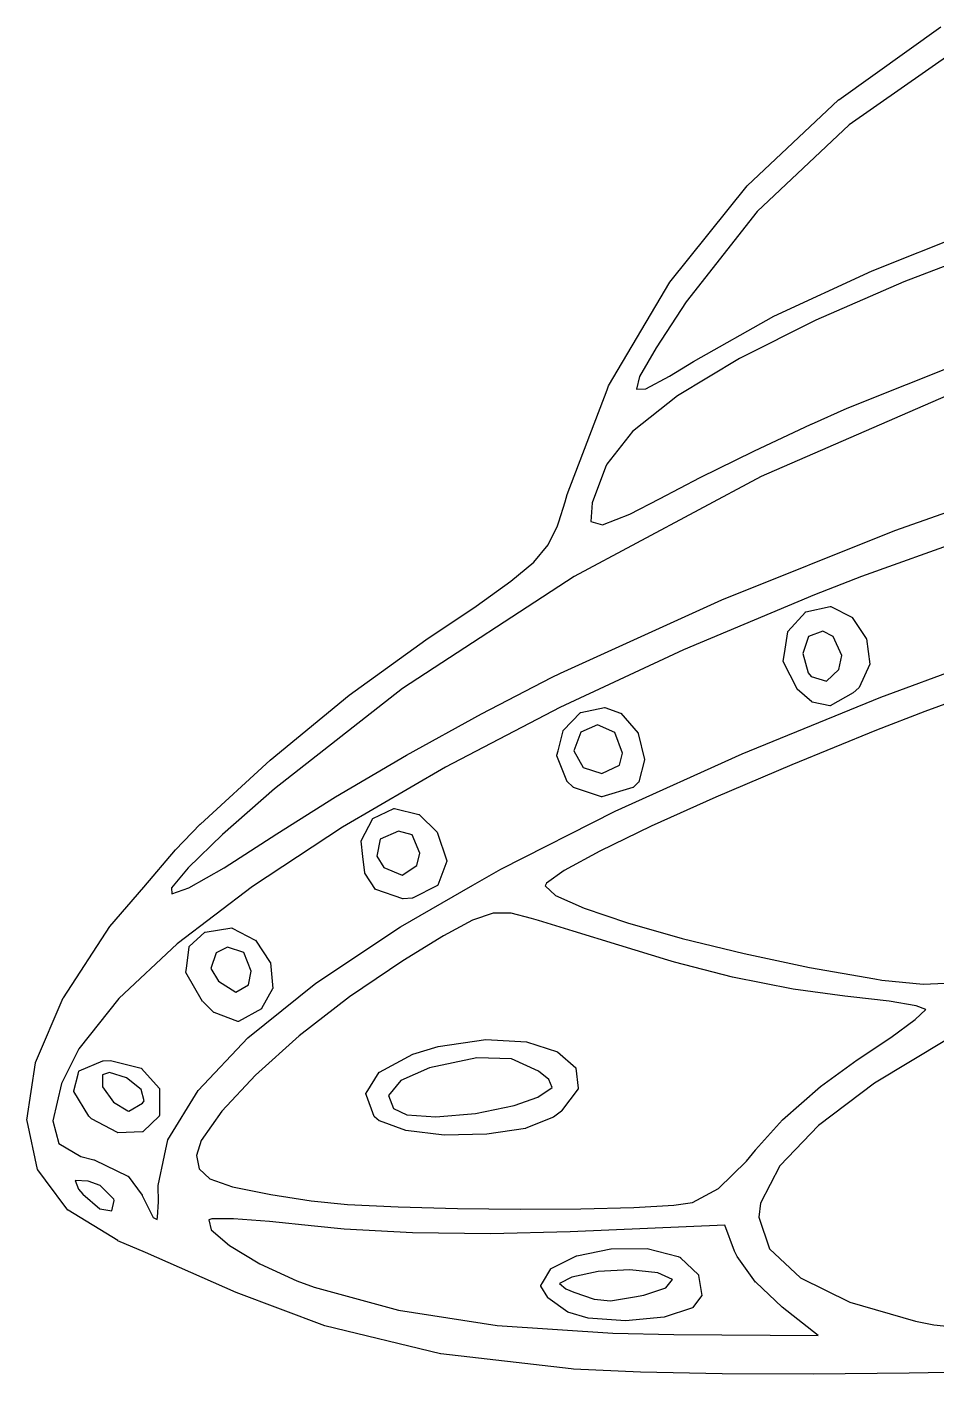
# Model space of a CAD drawing. Extents: x 112.9 to 160.3, y -137 to -94.4.
# Drawn here: x 112.91 to 119.75, y -117.37 to -107.22 of the extents above; entities that cross this region are included whole.
import ezdxf

# ---------------------------------------------------------------- set-up
doc = ezdxf.new("R2010")
doc.units = 0
doc.layers.add('BLACK', color=7, linetype='CONTINUOUS')

msp = doc.modelspace()

# ---------------------------------------------------------------- linework, layer by layer
at = {"layer": 'BLACK', "linetype": 'CONTINUOUS'}
for p, q in [((119.019, -107.77), (119.787, -107.222)), ((119.881, -107.411), (119.097, -107.959)), ((118.331, -108.418), (119.018, -107.771)), ((119.018, -107.771), (119.019, -107.771)), ((119.019, -107.771), (119.019, -107.77)), ((119.097, -107.959), (118.405, -108.611)), ((117.747, -109.143), (118.331, -108.418)), ((118.331, -108.418), (118.331, -108.418)), ((118.331, -108.418), (118.331, -108.418)), ((118.405, -108.611), (117.87, -109.293)), ((119.271, -109.058), (120.11, -108.724)), ((120.245, -108.861), (119.51, -109.142)), ((118.531, -109.401), (119.271, -109.058)), ((119.271, -109.058), (119.271, -109.058)), ((119.271, -109.058), (119.271, -109.058)), ((117.287, -109.925), (117.747, -109.143)), ((117.747, -109.143), (117.747, -109.143)), ((117.747, -109.143), (117.747, -109.143)), ((119.51, -109.142), (118.846, -109.43)), ((117.87, -109.293), (117.645, -109.638)), ((117.925, -109.741), (118.531, -109.401)), ((118.846, -109.43), (118.272, -109.719)), ((118.531, -109.401), (118.531, -109.401)), ((118.531, -109.401), (118.531, -109.401)), ((119.083, -110.092), (120.404, -109.565)), ((117.645, -109.638), (117.519, -109.855)), ((117.746, -109.852), (117.925, -109.741)), ((118.272, -109.719), (117.806, -110.001)), ((117.925, -109.741), (117.925, -109.741)), ((117.925, -109.741), (117.925, -109.741)), ((117.519, -109.855), (117.496, -109.951)), ((117.566, -109.948), (117.746, -109.852)), ((116.975, -110.742), (117.276, -109.954)), ((117.276, -109.954), (117.287, -109.925)), ((117.276, -109.954), (117.276, -109.954)), ((117.287, -109.925), (117.287, -109.925)), ((117.287, -109.925), (117.287, -109.925)), ((117.496, -109.951), (117.566, -109.948)), ((119.942, -109.952), (118.436, -110.608)), ((117.806, -110.001), (117.467, -110.268)), ((118.814, -110.214), (119.083, -110.092)), ((119.083, -110.092), (119.083, -110.092)), ((119.083, -110.092), (119.083, -110.092)), ((117.467, -110.268), (117.274, -110.514)), ((118.379, -110.418), (118.813, -110.214)), ((118.813, -110.214), (118.813, -110.214)), ((118.813, -110.214), (118.814, -110.214)), ((117.977, -110.615), (118.379, -110.418)), ((118.379, -110.418), (118.379, -110.418)), ((118.379, -110.418), (118.379, -110.418)), ((117.263, -110.538), (117.164, -110.806)), ((117.274, -110.514), (117.263, -110.538)), ((119.442, -111.014), (120.804, -110.531)), ((118.436, -110.608), (117.028, -111.361)), ((117.67, -110.775), (117.977, -110.615)), ((117.977, -110.615), (117.977, -110.615)), ((117.977, -110.615), (117.977, -110.615)), ((116.959, -110.799), (116.975, -110.743)), ((116.975, -110.743), (116.975, -110.742)), ((116.975, -110.743), (116.975, -110.743)), ((117.447, -110.891), (117.67, -110.775)), ((117.67, -110.775), (117.67, -110.775)), ((117.67, -110.775), (117.67, -110.775)), ((116.912, -110.948), (116.959, -110.799)), ((117.164, -110.806), (117.153, -110.946)), ((116.832, -111.122), (116.902, -110.98)), ((116.902, -110.98), (116.912, -110.948)), ((117.153, -110.946), (117.24, -110.972)), ((117.24, -110.972), (117.447, -110.891)), ((120.34, -110.949), (119.191, -111.361)), ((118.14, -111.536), (119.442, -111.014)), ((119.442, -111.014), (119.442, -111.014)), ((119.442, -111.014), (119.442, -111.014)), ((116.724, -111.252), (116.832, -111.122)), ((116.552, -111.397), (116.724, -111.252)), ((117.028, -111.361), (115.736, -112.203)), ((119.191, -111.361), (118.838, -111.498)), ((116.29, -111.584), (116.552, -111.397)), ((115.912, -111.838), (116.29, -111.584)), ((116.924, -112.089), (118.14, -111.536)), ((118.838, -111.498), (117.85, -111.913)), ((118.14, -111.536), (118.14, -111.536)), ((118.14, -111.536), (118.14, -111.536)), ((118.771, -111.627), (118.956, -111.586)), ((118.956, -111.586), (118.958, -111.586)), ((118.958, -111.586), (118.96, -111.586)), ((118.96, -111.586), (119.119, -111.668)), ((118.636, -111.775), (118.769, -111.629)), ((118.769, -111.629), (118.77, -111.628)), ((118.77, -111.628), (118.771, -111.627)), ((119.119, -111.668), (119.12, -111.669)), ((119.12, -111.669), (119.121, -111.67)), ((119.121, -111.67), (119.227, -111.828)), ((118.61, -111.94), (118.635, -111.778)), ((118.635, -111.776), (118.636, -111.775)), ((118.635, -111.778), (118.635, -111.776)), ((118.899, -111.772), (118.793, -111.812)), ((118.977, -111.812), (118.899, -111.772)), ((115.335, -112.255), (115.912, -111.838)), ((115.912, -111.838), (115.912, -111.838)), ((115.912, -111.838), (115.912, -111.838)), ((118.793, -111.812), (118.749, -111.941)), ((119.042, -111.956), (118.977, -111.812)), ((119.227, -111.828), (119.227, -111.829)), ((119.227, -111.829), (119.228, -111.83)), ((119.228, -111.83), (119.254, -112.02)), ((119.337, -112.269), (120.458, -111.855)), ((117.85, -111.913), (116.919, -112.348)), ((118.601, -111.998), (118.61, -111.94)), ((118.601, -111.999), (118.601, -111.998)), ((118.601, -112.001), (118.601, -111.999)), ((118.749, -111.941), (118.789, -112.086)), ((119.021, -112.062), (119.042, -111.956)), ((116.856, -112.122), (116.924, -112.089)), ((116.924, -112.089), (116.924, -112.089)), ((116.924, -112.089), (116.924, -112.089)), ((118.706, -112.207), (118.601, -112.001)), ((118.789, -112.086), (118.812, -112.114)), ((118.928, -112.15), (119.021, -112.062)), ((119.253, -112.022), (119.172, -112.196)), ((119.254, -112.02), (119.253, -112.021)), ((119.253, -112.021), (119.253, -112.022)), ((115.736, -112.203), (114.772, -112.959)), ((116.329, -112.395), (116.856, -112.122)), ((116.856, -112.122), (116.856, -112.122)), ((116.856, -112.122), (116.856, -112.122)), ((118.812, -112.114), (118.928, -112.15)), ((119.171, -112.198), (119.127, -112.236)), ((119.172, -112.197), (119.171, -112.198)), ((119.172, -112.196), (119.172, -112.197)), ((114.738, -112.743), (115.335, -112.255)), ((115.335, -112.255), (115.335, -112.255)), ((115.335, -112.255), (115.335, -112.255)), ((118.293, -112.696), (119.337, -112.269)), ((118.707, -112.208), (118.706, -112.207)), ((118.707, -112.209), (118.707, -112.208)), ((118.817, -112.305), (118.707, -112.209)), ((118.819, -112.306), (118.817, -112.305)), ((119.127, -112.236), (118.955, -112.334)), ((119.127, -112.236), (119.127, -112.236)), ((119.127, -112.236), (119.127, -112.236)), ((119.337, -112.269), (119.337, -112.269)), ((119.337, -112.269), (119.337, -112.269)), ((120.121, -112.211), (119.667, -112.378)), ((115.766, -112.706), (116.329, -112.395)), ((116.919, -112.348), (116.059, -112.797)), ((116.329, -112.395), (116.329, -112.395)), ((116.329, -112.395), (116.329, -112.395)), ((116.945, -112.52), (117.076, -112.386)), ((117.076, -112.386), (117.077, -112.385)), ((117.077, -112.385), (117.078, -112.385)), ((117.078, -112.385), (117.256, -112.346)), ((117.256, -112.346), (117.258, -112.346)), ((117.258, -112.346), (117.259, -112.346)), ((117.259, -112.346), (117.377, -112.389)), ((117.377, -112.389), (117.378, -112.39)), ((117.378, -112.39), (117.379, -112.391)), ((117.379, -112.391), (117.509, -112.541)), ((118.82, -112.306), (118.819, -112.306)), ((118.952, -112.335), (118.82, -112.306)), ((118.953, -112.334), (118.952, -112.335)), ((118.955, -112.334), (118.953, -112.334)), ((119.667, -112.378), (119.304, -112.519)), ((117.203, -112.478), (117.079, -112.533)), ((117.333, -112.536), (117.203, -112.478)), ((116.906, -112.673), (116.944, -112.523)), ((116.944, -112.523), (116.945, -112.522)), ((116.945, -112.522), (116.945, -112.52)), ((117.079, -112.533), (117.025, -112.674)), ((117.391, -112.691), (117.333, -112.536)), ((117.509, -112.541), (117.509, -112.542)), ((117.509, -112.542), (117.51, -112.543)), ((117.51, -112.543), (117.558, -112.739)), ((119.304, -112.519), (118.666, -112.779)), ((115.232, -113.019), (115.766, -112.706)), ((115.766, -112.706), (115.766, -112.706)), ((115.766, -112.706), (115.766, -112.706)), ((116.898, -112.707), (116.906, -112.673)), ((116.898, -112.708), (116.898, -112.707)), ((116.898, -112.71), (116.898, -112.708)), ((116.972, -112.899), (116.898, -112.71)), ((117.025, -112.674), (117.095, -112.799)), ((117.336, -113.129), (118.293, -112.696)), ((117.368, -112.782), (117.391, -112.691)), ((118.293, -112.696), (118.293, -112.696)), ((118.293, -112.696), (118.293, -112.696)), ((114.214, -113.227), (114.738, -112.743)), ((114.738, -112.743), (114.738, -112.743)), ((114.738, -112.743), (114.738, -112.743)), ((116.059, -112.797), (115.284, -113.249)), ((117.095, -112.799), (117.236, -112.845)), ((117.236, -112.845), (117.368, -112.782)), ((117.558, -112.741), (117.514, -112.907)), ((117.558, -112.739), (117.558, -112.74)), ((117.558, -112.74), (117.558, -112.741)), ((118.666, -112.779), (118.095, -113.023)), ((116.973, -112.9), (116.972, -112.899)), ((116.973, -112.901), (116.973, -112.9)), ((117.021, -112.947), (116.973, -112.901)), ((117.513, -112.91), (117.471, -112.949)), ((117.514, -112.909), (117.513, -112.91)), ((117.514, -112.907), (117.514, -112.909)), ((114.772, -112.959), (114.381, -113.304)), ((117.022, -112.948), (117.021, -112.947)), ((117.023, -112.949), (117.022, -112.948)), ((117.233, -113.02), (117.023, -112.949)), ((117.469, -112.95), (117.236, -113.02)), ((117.47, -112.95), (117.469, -112.95)), ((117.471, -112.949), (117.47, -112.95)), ((114.789, -113.299), (115.232, -113.019)), ((115.232, -113.019), (115.232, -113.019)), ((115.232, -113.019), (115.232, -113.019)), ((115.513, -113.182), (115.671, -113.109)), ((115.671, -113.109), (115.672, -113.108)), ((115.672, -113.108), (115.674, -113.108)), ((115.674, -113.108), (115.859, -113.153)), ((117.234, -113.02), (117.233, -113.02)), ((117.236, -113.02), (117.234, -113.02)), ((118.095, -113.023), (117.608, -113.242)), ((115.424, -113.352), (115.511, -113.184)), ((115.511, -113.184), (115.512, -113.183)), ((115.512, -113.183), (115.513, -113.182)), ((115.859, -113.153), (115.86, -113.154)), ((115.86, -113.154), (115.862, -113.155)), ((115.862, -113.155), (115.994, -113.284)), ((116.475, -113.565), (117.336, -113.129)), ((117.336, -113.129), (117.336, -113.129)), ((117.336, -113.129), (117.336, -113.129)), ((114.026, -113.419), (114.213, -113.227)), ((114.381, -113.304), (114.122, -113.554)), ((114.213, -113.227), (114.214, -113.227)), ((114.214, -113.227), (114.214, -113.227)), ((114.393, -113.554), (114.789, -113.299)), ((115.284, -113.249), (114.606, -113.696)), ((114.789, -113.299), (114.789, -113.299)), ((114.789, -113.299), (114.789, -113.299)), ((115.704, -113.279), (115.568, -113.339)), ((115.809, -113.306), (115.704, -113.279)), ((115.867, -113.444), (115.809, -113.306)), ((115.994, -113.284), (115.995, -113.285)), ((115.995, -113.285), (115.996, -113.285)), ((115.996, -113.285), (116.07, -113.502)), ((117.608, -113.242), (117.222, -113.428)), ((113.787, -113.7), (114.026, -113.419)), ((114.026, -113.419), (114.026, -113.419)), ((114.026, -113.419), (114.026, -113.419)), ((115.424, -113.354), (115.424, -113.352)), ((115.424, -113.355), (115.424, -113.354)), ((115.437, -113.47), (115.424, -113.355)), ((115.568, -113.339), (115.543, -113.468)), ((115.452, -113.592), (115.437, -113.47)), ((115.543, -113.468), (115.594, -113.552)), ((115.844, -113.537), (115.867, -113.444)), ((116.07, -113.505), (116.001, -113.684)), ((116.07, -113.502), (116.07, -113.504)), ((116.07, -113.504), (116.07, -113.505)), ((117.222, -113.428), (116.953, -113.574)), ((114.122, -113.554), (113.996, -113.705)), ((114.127, -113.705), (114.393, -113.554)), ((115.452, -113.593), (115.452, -113.592)), ((115.452, -113.594), (115.452, -113.593)), ((115.533, -113.717), (115.452, -113.594)), ((115.594, -113.552), (115.734, -113.609)), ((115.734, -113.609), (115.844, -113.537)), ((116.266, -113.685), (116.475, -113.565)), ((116.475, -113.565), (116.475, -113.565)), ((116.475, -113.565), (116.475, -113.565)), ((116.953, -113.574), (116.82, -113.67)), ((113.533, -113.997), (113.787, -113.7)), ((113.996, -113.705), (113.999, -113.75)), ((113.999, -113.75), (114.127, -113.705)), ((114.606, -113.696), (114.04, -114.128)), ((115.534, -113.718), (115.533, -113.717)), ((115.535, -113.719), (115.534, -113.718)), ((115.738, -113.787), (115.535, -113.719)), ((115.721, -113.998), (116.266, -113.685)), ((115.998, -113.687), (115.81, -113.782)), ((116, -113.686), (115.998, -113.687)), ((116.001, -113.684), (116, -113.686)), ((116.82, -113.67), (116.81, -113.689)), ((116.81, -113.689), (116.886, -113.762)), ((115.739, -113.787), (115.738, -113.787)), ((115.74, -113.787), (115.739, -113.787)), ((115.808, -113.782), (115.74, -113.787)), ((115.809, -113.782), (115.808, -113.782)), ((115.81, -113.782), (115.809, -113.782)), ((116.886, -113.762), (117.102, -113.859)), ((116.419, -113.897), (116.263, -113.95)), ((116.553, -113.897), (116.419, -113.897)), ((116.707, -113.936), (116.553, -113.897)), ((117.102, -113.859), (117.43, -113.97)), ((113.182, -114.533), (113.533, -113.997)), ((113.533, -113.997), (113.533, -113.997)), ((113.533, -113.997), (113.533, -113.997)), ((114.25, -114.038), (114.45, -114.007)), ((114.45, -114.007), (114.451, -114.007)), ((114.451, -114.007), (114.453, -114.008)), ((114.453, -114.008), (114.626, -114.099)), ((115.083, -114.423), (115.721, -113.998)), ((115.721, -113.998), (115.721, -113.998)), ((115.721, -113.998), (115.721, -113.998)), ((116.263, -113.95), (116.043, -114.068)), ((116.758, -113.951), (116.707, -113.936)), ((117.019, -114.031), (116.758, -113.951)), ((116.758, -113.951), (116.758, -113.951)), ((117.43, -113.97), (117.841, -114.086)), ((114.04, -114.128), (113.6, -114.539)), ((114.13, -114.146), (114.248, -114.039)), ((114.248, -114.039), (114.249, -114.039)), ((114.249, -114.039), (114.25, -114.038)), ((114.626, -114.099), (114.627, -114.1)), ((114.627, -114.1), (114.628, -114.1)), ((114.628, -114.1), (114.74, -114.267)), ((116.043, -114.068), (115.737, -114.255)), ((117.363, -114.137), (117.019, -114.031)), ((117.841, -114.086), (118.307, -114.201)), ((114.108, -114.314), (114.129, -114.149)), ((114.129, -114.149), (114.13, -114.148)), ((114.13, -114.148), (114.13, -114.146)), ((114.332, -114.196), (114.293, -114.314)), ((114.418, -114.151), (114.332, -114.196)), ((114.541, -114.192), (114.418, -114.151)), ((114.597, -114.333), (114.541, -114.192)), ((117.732, -114.25), (117.363, -114.137)), ((117.363, -114.137), (117.363, -114.137)), ((118.307, -114.201), (118.8, -114.305)), ((114.104, -114.34), (114.108, -114.314)), ((114.108, -114.314), (114.108, -114.314)), ((114.293, -114.314), (114.349, -114.409)), ((114.576, -114.435), (114.597, -114.333)), ((114.74, -114.267), (114.741, -114.268)), ((114.741, -114.268), (114.741, -114.269)), ((114.741, -114.269), (114.758, -114.463)), ((115.737, -114.255), (115.336, -114.526)), ((117.784, -114.265), (117.732, -114.25)), ((117.732, -114.25), (117.732, -114.25)), ((117.732, -114.25), (117.732, -114.25)), ((118.219, -114.377), (117.784, -114.265)), ((117.784, -114.265), (117.784, -114.265)), ((117.784, -114.265), (117.784, -114.265)), ((118.8, -114.305), (119.291, -114.391)), ((114.105, -114.341), (114.104, -114.34)), ((114.105, -114.343), (114.105, -114.341)), ((114.23, -114.561), (114.105, -114.343)), ((114.349, -114.409), (114.481, -114.492)), ((114.481, -114.492), (114.576, -114.435)), ((114.572, -114.836), (115.083, -114.424)), ((115.083, -114.424), (115.083, -114.423)), ((115.083, -114.424), (115.083, -114.424)), ((118.677, -114.469), (118.219, -114.377)), ((118.219, -114.377), (118.219, -114.377)), ((118.219, -114.377), (118.219, -114.377)), ((119.291, -114.391), (119.345, -114.4)), ((119.345, -114.4), (119.654, -114.431)), ((119.654, -114.431), (119.934, -114.418)), ((112.973, -115.02), (113.181, -114.533)), ((113.181, -114.533), (113.182, -114.533)), ((113.182, -114.533), (113.182, -114.533)), ((114.757, -114.466), (114.675, -114.614)), ((114.758, -114.463), (114.757, -114.465)), ((114.757, -114.465), (114.757, -114.466)), ((115.336, -114.526), (114.958, -114.821)), ((119.066, -114.522), (118.677, -114.469)), ((118.677, -114.469), (118.677, -114.469)), ((118.677, -114.469), (118.677, -114.469)), ((119.11, -114.526), (119.066, -114.522)), ((119.066, -114.522), (119.066, -114.522)), ((119.066, -114.522), (119.066, -114.522)), ((119.4, -114.558), (119.11, -114.526)), ((113.6, -114.539), (113.298, -114.917)), ((114.231, -114.561), (114.23, -114.561)), ((114.231, -114.562), (114.231, -114.561)), ((114.316, -114.643), (114.231, -114.562)), ((114.673, -114.616), (114.5, -114.711)), ((114.674, -114.615), (114.673, -114.616)), ((114.675, -114.614), (114.674, -114.615)), ((119.603, -114.593), (119.4, -114.558)), ((119.596, -114.696), (119.675, -114.622)), ((119.675, -114.622), (119.603, -114.593)), ((114.317, -114.644), (114.316, -114.643)), ((114.316, -114.643), (114.316, -114.643)), ((114.496, -114.712), (114.317, -114.644)), ((114.498, -114.711), (114.496, -114.712)), ((114.496, -114.712), (114.496, -114.711)), ((114.496, -114.711), (114.496, -114.712)), ((114.5, -114.711), (114.498, -114.711)), ((114.5, -114.711), (114.5, -114.711)), ((114.5, -114.711), (114.5, -114.711)), ((119.412, -114.832), (119.596, -114.696)), ((114.197, -115.231), (114.572, -114.836)), ((114.572, -114.836), (114.572, -114.836)), ((114.572, -114.836), (114.572, -114.836)), ((114.958, -114.821), (114.629, -115.116)), ((119.159, -115.001), (119.412, -114.832)), ((113.298, -114.917), (113.168, -115.18)), ((115.814, -114.959), (116.005, -114.901)), ((116.005, -114.901), (116.362, -114.847)), ((116.005, -114.901), (116.005, -114.901)), ((116.005, -114.901), (116.005, -114.901)), ((116.362, -114.847), (116.362, -114.847)), ((116.362, -114.847), (116.363, -114.847)), ((116.363, -114.847), (116.668, -114.864)), ((116.668, -114.864), (116.669, -114.865)), ((116.669, -114.865), (116.669, -114.864)), ((116.669, -114.864), (116.901, -114.94)), ((116.901, -114.94), (116.902, -114.941)), ((116.902, -114.941), (116.903, -114.941)), ((116.903, -114.941), (117.039, -115.061)), ((119.831, -114.85), (119.289, -115.177)), ((112.908, -115.454), (112.972, -115.022)), ((112.972, -115.022), (112.973, -115.021)), ((112.973, -115.021), (112.973, -115.02)), ((113.302, -115.083), (113.479, -115.008)), ((113.479, -115.008), (113.48, -115.008)), ((113.48, -115.008), (113.481, -115.007)), ((113.481, -115.007), (113.536, -115.005)), ((113.536, -115.005), (113.537, -115.005)), ((113.537, -115.005), (113.537, -115.005)), ((113.537, -115.005), (113.769, -115.063)), ((115.561, -115.093), (115.813, -114.959)), ((115.813, -114.959), (115.813, -114.959)), ((115.813, -114.959), (115.814, -114.959)), ((116.294, -114.985), (115.938, -115.061)), ((116.555, -114.993), (116.294, -114.985)), ((116.758, -115.087), (116.555, -114.993)), ((118.882, -115.202), (119.159, -115.001)), ((119.159, -115.001), (119.159, -115.001)), ((119.159, -115.001), (119.159, -115.001)), ((113.26, -115.235), (113.293, -115.109)), ((113.293, -115.109), (113.299, -115.086)), ((113.293, -115.109), (113.293, -115.109)), ((113.299, -115.085), (113.3, -115.084)), ((113.299, -115.086), (113.299, -115.085)), ((113.299, -115.086), (113.299, -115.086)), ((113.3, -115.084), (113.301, -115.083)), ((113.301, -115.083), (113.302, -115.083)), ((113.302, -115.083), (113.302, -115.083)), ((113.53, -115.097), (113.477, -115.114)), ((113.477, -115.114), (113.478, -115.204)), ((113.658, -115.136), (113.53, -115.097)), ((113.769, -115.223), (113.658, -115.136)), ((113.769, -115.063), (113.77, -115.064)), ((113.77, -115.064), (113.771, -115.065)), ((113.771, -115.065), (113.904, -115.214)), ((114.629, -115.116), (114.374, -115.386)), ((115.461, -115.251), (115.559, -115.094)), ((115.559, -115.094), (115.56, -115.094)), ((115.56, -115.094), (115.561, -115.093)), ((115.938, -115.061), (115.722, -115.156)), ((116.838, -115.149), (116.758, -115.087)), ((117.039, -115.061), (117.039, -115.062)), ((117.039, -115.062), (117.04, -115.064)), ((117.04, -115.064), (117.058, -115.214)), ((113.168, -115.18), (113.104, -115.46)), ((113.26, -115.237), (113.26, -115.235)), ((113.26, -115.235), (113.26, -115.235)), ((113.26, -115.235), (113.26, -115.235)), ((113.26, -115.239), (113.26, -115.237)), ((113.373, -115.425), (113.26, -115.239)), ((113.26, -115.239), (113.26, -115.239)), ((113.26, -115.239), (113.26, -115.239)), ((113.478, -115.204), (113.559, -115.32)), ((113.79, -115.309), (113.769, -115.223)), ((113.904, -115.214), (113.905, -115.216)), ((113.905, -115.216), (113.906, -115.218)), ((113.906, -115.218), (113.906, -115.418)), ((113.968, -115.603), (114.197, -115.231)), ((114.197, -115.231), (114.197, -115.231)), ((114.197, -115.231), (114.197, -115.231)), ((115.722, -115.156), (115.63, -115.268)), ((116.754, -115.281), (116.863, -115.21)), ((116.863, -115.21), (116.838, -115.149)), ((117.057, -115.218), (116.933, -115.385)), ((117.058, -115.214), (117.057, -115.216)), ((117.057, -115.216), (117.057, -115.218)), ((118.596, -115.453), (118.882, -115.202)), ((119.289, -115.177), (118.866, -115.496)), ((118.882, -115.202), (118.882, -115.202)), ((118.882, -115.202), (118.882, -115.202)), ((113.559, -115.32), (113.667, -115.385)), ((113.676, -115.386), (113.778, -115.326)), ((113.778, -115.326), (113.79, -115.309)), ((115.46, -115.253), (115.46, -115.252)), ((115.46, -115.252), (115.461, -115.252)), ((115.46, -115.255), (115.46, -115.253)), ((115.46, -115.256), (115.46, -115.255)), ((115.46, -115.255), (115.46, -115.255)), ((115.465, -115.269), (115.46, -115.256)), ((115.461, -115.252), (115.461, -115.251)), ((115.523, -115.428), (115.465, -115.269)), ((115.63, -115.268), (115.668, -115.368)), ((116.284, -115.404), (116.576, -115.345)), ((116.576, -115.345), (116.754, -115.281)), ((113.373, -115.426), (113.373, -115.425)), ((113.393, -115.445), (113.373, -115.426)), ((113.373, -115.426), (113.373, -115.426)), ((113.394, -115.446), (113.393, -115.445)), ((113.395, -115.446), (113.394, -115.446)), ((113.589, -115.549), (113.395, -115.446)), ((113.667, -115.385), (113.676, -115.386)), ((113.903, -115.425), (113.783, -115.541)), ((113.904, -115.423), (113.903, -115.424)), ((113.903, -115.424), (113.903, -115.425)), ((113.905, -115.419), (113.904, -115.423)), ((113.906, -115.418), (113.905, -115.418)), ((113.905, -115.418), (113.905, -115.419)), ((114.374, -115.386), (114.22, -115.608)), ((115.524, -115.429), (115.523, -115.428)), ((115.525, -115.43), (115.524, -115.429)), ((115.56, -115.46), (115.525, -115.43)), ((115.668, -115.368), (115.768, -115.414)), ((115.768, -115.414), (115.987, -115.43)), ((115.987, -115.43), (116.284, -115.404)), ((116.872, -115.433), (116.663, -115.516)), ((116.873, -115.432), (116.872, -115.432)), ((116.872, -115.432), (116.872, -115.433)), ((116.932, -115.386), (116.873, -115.432)), ((116.933, -115.386), (116.932, -115.386)), ((116.933, -115.385), (116.933, -115.386)), ((112.908, -115.455), (112.908, -115.454)), ((112.909, -115.461), (112.908, -115.455)), ((112.908, -115.455), (112.908, -115.455)), ((112.988, -115.826), (112.909, -115.461)), ((113.104, -115.46), (113.148, -115.631)), ((113.59, -115.549), (113.589, -115.549)), ((113.591, -115.55), (113.59, -115.549)), ((113.779, -115.543), (113.591, -115.55)), ((113.781, -115.542), (113.779, -115.543)), ((113.783, -115.541), (113.781, -115.542)), ((115.561, -115.461), (115.56, -115.46)), ((115.562, -115.461), (115.561, -115.461)), ((115.76, -115.533), (115.562, -115.461)), ((115.761, -115.533), (115.76, -115.533)), ((115.761, -115.534), (115.761, -115.533)), ((116.049, -115.567), (115.761, -115.534)), ((116.662, -115.517), (116.37, -115.561)), ((116.663, -115.516), (116.662, -115.517)), ((116.663, -115.516), (116.663, -115.516)), ((118.392, -115.679), (118.595, -115.453)), ((118.866, -115.496), (118.576, -115.799)), ((118.595, -115.453), (118.596, -115.453)), ((118.596, -115.453), (118.596, -115.453)), ((113.148, -115.631), (113.313, -115.728)), ((113.943, -115.721), (113.968, -115.604)), ((113.968, -115.604), (113.968, -115.603)), ((113.968, -115.604), (113.968, -115.604)), ((114.22, -115.608), (114.184, -115.722)), ((116.05, -115.567), (116.049, -115.567)), ((116.369, -115.561), (116.05, -115.567)), ((116.05, -115.567), (116.05, -115.567)), ((116.37, -115.561), (116.369, -115.561)), ((116.369, -115.561), (116.369, -115.561)), ((113.313, -115.728), (113.412, -115.753)), ((113.412, -115.753), (113.413, -115.753)), ((113.413, -115.753), (113.413, -115.753)), ((113.413, -115.753), (113.667, -115.876)), ((113.896, -115.948), (113.943, -115.721)), ((114.184, -115.722), (114.205, -115.822)), ((118.326, -115.764), (118.392, -115.68)), ((118.392, -115.68), (118.392, -115.679)), ((118.392, -115.68), (118.392, -115.68)), ((112.989, -115.827), (112.988, -115.826)), ((112.989, -115.828), (112.989, -115.827)), ((113.048, -115.907), (112.989, -115.828)), ((114.205, -115.822), (114.285, -115.896)), ((118.114, -115.969), (118.326, -115.764)), ((118.576, -115.799), (118.431, -116.08)), ((113.216, -116.132), (113.048, -115.907)), ((113.37, -115.915), (113.271, -115.909)), ((113.271, -115.909), (113.297, -115.974)), ((113.459, -115.948), (113.37, -115.915)), ((113.561, -116.049), (113.459, -115.948)), ((113.667, -115.876), (113.668, -115.877)), ((113.668, -115.877), (113.669, -115.877)), ((113.669, -115.877), (113.775, -116.021)), ((113.898, -116.069), (113.895, -115.949)), ((113.895, -115.949), (113.896, -115.949)), ((113.896, -115.949), (113.896, -115.948)), ((114.285, -115.896), (114.455, -115.957)), ((114.455, -115.957), (114.744, -116.015)), ((113.297, -115.974), (113.328, -116.012)), ((113.328, -116.012), (113.457, -116.123)), ((113.564, -116.059), (113.561, -116.049)), ((113.775, -116.021), (113.775, -116.021)), ((113.775, -116.021), (113.775, -116.022)), ((113.775, -116.022), (113.858, -116.188)), ((114.744, -116.015), (115.048, -116.062)), ((117.919, -116.074), (118.114, -115.969)), ((113.217, -116.132), (113.216, -116.132)), ((113.218, -116.133), (113.217, -116.132)), ((113.593, -116.362), (113.218, -116.133)), ((113.457, -116.123), (113.548, -116.138)), ((113.548, -116.138), (113.564, -116.059)), ((113.89, -116.186), (113.898, -116.069)), ((115.048, -116.062), (115.322, -116.089)), ((115.322, -116.089), (115.703, -116.108)), ((115.703, -116.108), (116.149, -116.121)), ((116.149, -116.121), (116.621, -116.126)), ((116.621, -116.126), (117.077, -116.123)), ((117.077, -116.123), (117.477, -116.112)), ((117.477, -116.112), (117.779, -116.094)), ((117.779, -116.094), (117.919, -116.074)), ((118.431, -116.08), (118.418, -116.186)), ((113.858, -116.188), (113.889, -116.202)), ((113.889, -116.202), (113.89, -116.186)), ((113.889, -116.202), (113.889, -116.202)), ((114.3, -116.199), (114.277, -116.206)), ((114.277, -116.206), (114.294, -116.281)), ((114.462, -116.198), (114.3, -116.199)), ((114.734, -116.217), (114.462, -116.198)), ((115.074, -116.254), (114.734, -116.217)), ((115.295, -116.276), (115.074, -116.254)), ((115.074, -116.254), (115.074, -116.254)), ((115.074, -116.254), (115.074, -116.254)), ((118.161, -116.245), (116.997, -116.297)), ((118.235, -116.441), (118.161, -116.245)), ((118.418, -116.186), (118.499, -116.425)), ((113.593, -116.363), (113.593, -116.362)), ((113.593, -116.362), (113.593, -116.362)), ((113.8, -116.451), (113.593, -116.363)), ((114.294, -116.281), (114.433, -116.4)), ((115.811, -116.304), (115.295, -116.276)), ((115.295, -116.276), (115.295, -116.276)), ((115.295, -116.276), (115.295, -116.276)), ((116.399, -116.311), (115.811, -116.304)), ((115.811, -116.304), (115.811, -116.304)), ((115.811, -116.304), (115.811, -116.304)), ((116.997, -116.297), (116.399, -116.311)), ((116.399, -116.311), (116.399, -116.311)), ((116.399, -116.311), (116.399, -116.311)), ((116.997, -116.297), (116.997, -116.297)), ((116.997, -116.297), (116.997, -116.297)), ((114.142, -116.601), (113.8, -116.451)), ((113.8, -116.451), (113.8, -116.451)), ((114.433, -116.4), (114.66, -116.536)), ((117.047, -116.477), (117.304, -116.423)), ((117.304, -116.423), (117.305, -116.423)), ((117.305, -116.423), (117.576, -116.421)), ((117.305, -116.423), (117.305, -116.423)), ((117.576, -116.421), (117.577, -116.421)), ((117.576, -116.421), (117.576, -116.421)), ((117.577, -116.421), (117.81, -116.481)), ((118.254, -116.481), (118.235, -116.441)), ((118.235, -116.441), (118.235, -116.441)), ((118.235, -116.441), (118.235, -116.441)), ((118.499, -116.425), (118.732, -116.642)), ((114.66, -116.536), (114.94, -116.665)), ((116.854, -116.572), (117.046, -116.477)), ((117.046, -116.477), (117.047, -116.477)), ((117.047, -116.477), (117.047, -116.477)), ((117.81, -116.481), (117.81, -116.481)), ((117.81, -116.481), (117.811, -116.481)), ((117.811, -116.481), (117.828, -116.49)), ((117.828, -116.49), (117.828, -116.49)), ((117.828, -116.49), (117.829, -116.491)), ((117.829, -116.491), (117.963, -116.621)), ((118.254, -116.482), (118.254, -116.481)), ((118.394, -116.674), (118.254, -116.482)), ((118.254, -116.482), (118.254, -116.482)), ((114.483, -116.752), (114.142, -116.601)), ((114.142, -116.601), (114.142, -116.601)), ((114.94, -116.665), (115.07, -116.713)), ((116.788, -116.681), (116.852, -116.574)), ((116.852, -116.574), (116.853, -116.573)), ((116.853, -116.573), (116.854, -116.572)), ((117.009, -116.638), (116.917, -116.685)), ((117.208, -116.594), (117.009, -116.638)), ((117.447, -116.583), (117.208, -116.594)), ((117.657, -116.604), (117.447, -116.583)), ((117.768, -116.654), (117.657, -116.604)), ((117.718, -116.717), (117.768, -116.655)), ((117.768, -116.655), (117.768, -116.654)), ((117.963, -116.621), (117.963, -116.623)), ((117.963, -116.623), (117.964, -116.624)), ((117.964, -116.624), (117.988, -116.775)), ((118.732, -116.642), (119.104, -116.826)), ((115.151, -117.005), (114.483, -116.752)), ((114.483, -116.752), (114.483, -116.752)), ((114.483, -116.752), (114.483, -116.752)), ((115.07, -116.713), (115.706, -116.886)), ((116.776, -116.7), (116.788, -116.681)), ((116.776, -116.701), (116.776, -116.7)), ((116.776, -116.702), (116.776, -116.701)), ((116.776, -116.703), (116.776, -116.702)), ((116.776, -116.704), (116.776, -116.703)), ((116.776, -116.705), (116.776, -116.704)), ((116.776, -116.706), (116.776, -116.705)), ((116.829, -116.791), (116.776, -116.706)), ((116.917, -116.685), (116.964, -116.725)), ((116.964, -116.725), (117.024, -116.75)), ((117.024, -116.75), (117.177, -116.804)), ((117.553, -116.773), (117.718, -116.717)), ((118.395, -116.674), (118.394, -116.674)), ((118.395, -116.675), (118.395, -116.674)), ((118.593, -116.864), (118.395, -116.675)), ((116.83, -116.791), (116.829, -116.791)), ((116.83, -116.792), (116.83, -116.791)), ((116.98, -116.9), (116.83, -116.792)), ((117.177, -116.804), (117.301, -116.815)), ((117.301, -116.815), (117.482, -116.786)), ((117.482, -116.786), (117.553, -116.773)), ((117.919, -116.869), (117.706, -116.939)), ((117.92, -116.868), (117.919, -116.869)), ((117.922, -116.867), (117.92, -116.868)), ((117.987, -116.779), (117.922, -116.867)), ((117.988, -116.777), (117.987, -116.779)), ((117.987, -116.779), (117.987, -116.779)), ((117.987, -116.779), (117.987, -116.779)), ((117.988, -116.775), (117.988, -116.775)), ((117.988, -116.775), (117.988, -116.775)), ((117.988, -116.775), (117.988, -116.777)), ((118.594, -116.864), (118.593, -116.864)), ((118.864, -117.077), (118.594, -116.864)), ((118.594, -116.864), (118.594, -116.864)), ((119.104, -116.826), (119.598, -116.969)), ((115.706, -116.886), (116.448, -117.001)), ((116.981, -116.901), (116.98, -116.9)), ((117.133, -116.947), (116.981, -116.901)), ((116.981, -116.901), (116.981, -116.901)), ((117.134, -116.947), (117.133, -116.947)), ((117.414, -116.966), (117.134, -116.947)), ((117.134, -116.947), (117.134, -116.947)), ((117.415, -116.966), (117.414, -116.966)), ((117.705, -116.939), (117.415, -116.966)), ((117.415, -116.966), (117.415, -116.966)), ((117.706, -116.939), (117.705, -116.939)), ((117.705, -116.939), (117.705, -116.939)), ((119.598, -116.969), (119.735, -116.996)), ((116.022, -117.214), (115.151, -117.005)), ((115.151, -117.005), (115.151, -117.005)), ((115.151, -117.005), (115.151, -117.005)), ((116.448, -117.001), (117.318, -117.06)), ((117.318, -117.06), (117.778, -117.069)), ((117.778, -117.069), (118.864, -117.077)), ((119.735, -116.996), (120.088, -117.033)), ((116.023, -117.214), (116.022, -117.214)), ((116.022, -117.214), (116.022, -117.214)), ((117.004, -117.328), (116.023, -117.214)), ((117.005, -117.328), (117.004, -117.328)), ((117.022, -117.33), (117.005, -117.328)), ((117.005, -117.328), (117.005, -117.328)), ((117.528, -117.353), (117.022, -117.33)), ((117.022, -117.33), (117.022, -117.33)), ((117.022, -117.33), (117.022, -117.33)), ((117.528, -117.353), (117.528, -117.352)), ((117.528, -117.352), (117.528, -117.353)), ((118.141, -117.365), (117.528, -117.353)), ((118.826, -117.367), (118.141, -117.365)), ((118.141, -117.365), (118.141, -117.365)), ((118.141, -117.365), (118.141, -117.365)), ((118.827, -117.367), (118.826, -117.367)), ((118.826, -117.367), (118.826, -117.367)), ((119.549, -117.361), (118.827, -117.367)), ((120.275, -117.346), (119.549, -117.361)), ((119.549, -117.361), (119.549, -117.361)), ((119.549, -117.361), (119.549, -117.361))]:
    msp.add_line(p, q, dxfattribs=at)

doc.saveas('drawing.dxf')
